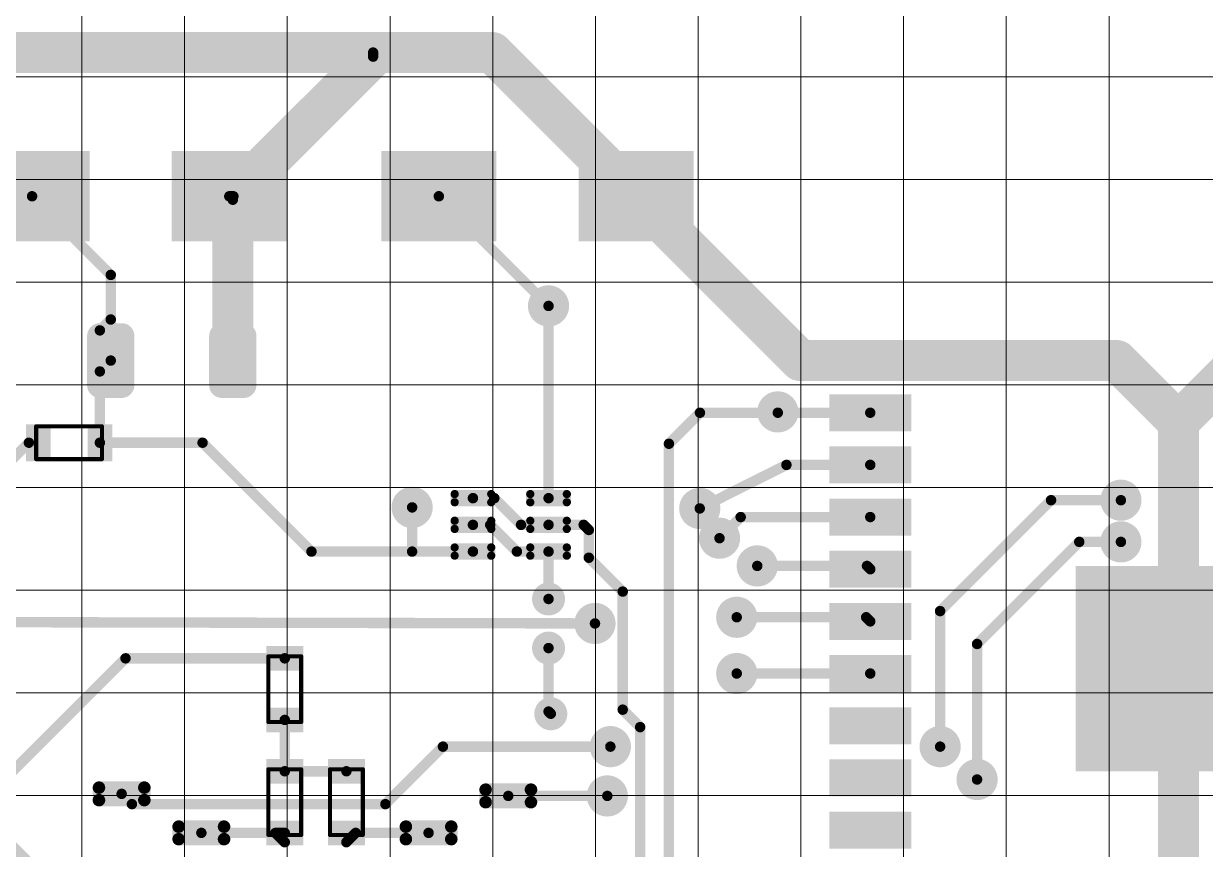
# Model space of a CAD drawing. Extents: x 1996 to 2593, y 74 to 494.
# Drawn here: x 2113.58 to 2142.34, y 361.19 to 381.3 of the extents above; entities that cross this region are included whole.
import ezdxf

# ---------------------------------------------------------------- set-up
doc = ezdxf.new("R2010")
doc.units = 0
doc.header["$MEASUREMENT"] = 0
doc.layers.get('0').update_dxf_attribs({"linetype": 'CONTINUOUS'})
for name, color, linetype in [('BottomSolder', 6, 'CONTINUOUS'), ('KeepOutLayer', 6, 'CONTINUOUS'), ('TopLayer', 1, 'CONTINUOUS')]:
    doc.layers.add(name, color=color, linetype=linetype)

# ---------------------------------------------------------------- blocks, each defined once
blk = doc.blocks.new('CAP3216X125N_32')
at = {"layer": 'TopLayer', "const_width": 0.31049976}
for points in [[(-1.90475362, 0.5995314399999999, 1), (-1.59425386, 0.5995314399999999, 1)], [(-1.3757529, 0.5995314399999999, 1), (-1.06525314, 0.5995314399999999, 1)], [(1.06521758, 0.5995314399999999, 1), (1.37571734, 0.5995314399999999, 1)], [(1.5942183, 0.5995314399999999, 1), (1.90471806, 0.5995314399999999, 1)], [(-1.90475362, -0.5994653999999999, 1), (-1.59425386, -0.5994653999999999, 1)], [(-1.3757529, -0.5994653999999999, 1), (-1.06525314, -0.5994653999999999, 1)], [(1.06521758, -0.5994653999999999, 1), (1.37571734, -0.5994653999999999, 1)], [(1.5942183, -0.5994653999999999, 1), (1.90471806, -0.5994653999999999, 1)]]:
    blk.add_lwpolyline(points, format="xyb", close=True, dxfattribs=at)
at = {"layer": 'TopLayer'}
for points in [[(-1.22050302, -0.9099651599999999), (-1.22050302, 0.9100311999999999), (-1.74950374, -0.9099651599999999), (-1.74950374, 0.9100311999999999)], [(1.74946818, -0.9099651599999999), (1.74946818, 0.9100311999999999), (1.22046746, -0.9099651599999999), (1.22046746, 0.9100311999999999)], [(-0.91000326, -0.5994653999999999), (-0.91000326, 0.5995314399999999), (-2.0600035, -0.5994653999999999), (-2.0600035, 0.5995314399999999)], [(2.05996794, -0.5994653999999999), (2.05996794, 0.5995314399999999), (0.9099676999999999, -0.5994653999999999), (0.9099676999999999, 0.5995314399999999)]]:
    blk.add_solid(points, dxfattribs=at)
blk = doc.blocks.new('XCVR_ESP32_WROVER_53')
at = {"layer": 'TopLayer'}
for points in [[(-9.500008939999999, 7.809999619999999), (-7.500007859999999, 7.809999619999999), (-9.500008939999999, 8.70999782), (-7.500007859999999, 8.70999782)], [(7.500007859999999, 7.809999619999999), (9.500008939999999, 7.809999619999999), (7.500007859999999, 8.70999782), (9.500008939999999, 8.70999782)], [(-9.500008939999999, 6.53999962), (-7.500007859999999, 6.53999962), (-9.500008939999999, 7.439997819999999), (-7.500007859999999, 7.439997819999999)], [(7.500007859999999, 6.53999962), (9.500008939999999, 6.53999962), (7.500007859999999, 7.439997819999999), (9.500008939999999, 7.439997819999999)], [(-9.500008939999999, 5.26999962), (-7.500007859999999, 5.26999962), (-9.500008939999999, 6.16999782), (-7.500007859999999, 6.16999782)], [(7.500007859999999, 5.26999962), (9.500008939999999, 5.26999962), (7.500007859999999, 6.16999782), (9.500008939999999, 6.16999782)], [(-9.500008939999999, 3.99999962), (-7.500007859999999, 3.99999962), (-9.500008939999999, 4.899997819999999), (-7.500007859999999, 4.899997819999999)], [(7.500007859999999, 3.99999962), (9.500008939999999, 3.99999962), (7.500007859999999, 4.899997819999999), (9.500008939999999, 4.899997819999999)], [(-9.500008939999999, 2.72999962), (-7.500007859999999, 2.72999962), (-9.500008939999999, 3.62999782), (-7.500007859999999, 3.62999782)], [(7.500007859999999, 2.72999962), (9.500008939999999, 2.72999962), (7.500007859999999, 3.62999782), (9.500008939999999, 3.62999782)], [(-3.49999808, -1.74001176), (1.50000208, -1.74001176), (-3.49999808, 3.2599884), (1.50000208, 3.2599884)], [(-9.500008939999999, 1.45999962), (-7.500007859999999, 1.45999962), (-9.500008939999999, 2.35999782), (-7.500007859999999, 2.35999782)], [(7.500007859999999, 1.45999962), (9.500008939999999, 1.45999962), (7.500007859999999, 2.35999782), (9.500008939999999, 2.35999782)], [(-9.500008939999999, 0.18999962), (-7.500007859999999, 0.18999962), (-9.500008939999999, 1.08999782), (-7.500007859999999, 1.08999782)], [(7.500007859999999, 0.18999962), (9.500008939999999, 0.18999962), (7.500007859999999, 1.08999782), (9.500008939999999, 1.08999782)], [(-9.500008939999999, -1.08000038), (-7.500007859999999, -1.08000038), (-9.500008939999999, -0.18000218), (-7.500007859999999, -0.18000218)], [(7.500007859999999, -1.08000038), (9.500008939999999, -1.08000038), (7.500007859999999, -0.18000218), (9.500008939999999, -0.18000218)], [(-9.500008939999999, -2.35000038), (-7.500007859999999, -2.35000038), (-9.500008939999999, -1.45000218), (-7.500007859999999, -1.45000218)], [(7.500007859999999, -2.35000038), (9.500008939999999, -2.35000038), (7.500007859999999, -1.45000218), (9.500008939999999, -1.45000218)], [(-9.500008939999999, -3.62000038), (-7.500007859999999, -3.62000038), (-9.500008939999999, -2.72000218), (-7.500007859999999, -2.72000218)], [(7.500007859999999, -3.62000038), (9.500008939999999, -3.62000038), (7.500007859999999, -2.72000218), (9.500008939999999, -2.72000218)], [(-9.500008939999999, -4.89000038), (-7.500007859999999, -4.89000038), (-9.500008939999999, -3.99000218), (-7.500007859999999, -3.99000218)], [(7.500007859999999, -4.89000038), (9.500008939999999, -4.89000038), (7.500007859999999, -3.99000218), (9.500008939999999, -3.99000218)], [(-9.500008939999999, -6.16000038), (-7.500007859999999, -6.16000038), (-9.500008939999999, -5.26000218), (-7.500007859999999, -5.26000218)], [(7.500007859999999, -6.16000038), (9.500008939999999, -6.16000038), (7.500007859999999, -5.26000218), (9.500008939999999, -5.26000218)], [(-9.500008939999999, -7.430000379999999), (-7.500007859999999, -7.430000379999999), (-9.500008939999999, -6.530002179999999), (-7.500007859999999, -6.530002179999999)], [(7.500007859999999, -7.430000379999999), (9.500008939999999, -7.430000379999999), (7.500007859999999, -6.530002179999999), (9.500008939999999, -6.530002179999999)], [(-9.500008939999999, -8.700000379999999), (-7.500007859999999, -8.700000379999999), (-9.500008939999999, -7.80000218), (-7.500007859999999, -7.80000218)], [(7.500007859999999, -8.700000379999999), (9.500008939999999, -8.700000379999999), (7.500007859999999, -7.80000218), (9.500008939999999, -7.80000218)], [(-9.500008939999999, -9.97000038), (-7.500007859999999, -9.97000038), (-9.500008939999999, -9.07000218), (-7.500007859999999, -9.07000218)], [(7.500007859999999, -9.97000038), (9.500008939999999, -9.97000038), (7.500007859999999, -9.07000218), (9.500008939999999, -9.07000218)], [(-9.500008939999999, -11.24000038), (-7.500007859999999, -11.24000038), (-9.500008939999999, -10.34000218), (-7.500007859999999, -10.34000218)], [(7.500007859999999, -11.24000038), (9.500008939999999, -11.24000038), (7.500007859999999, -10.34000218), (9.500008939999999, -10.34000218)], [(-9.500008939999999, -12.51000038), (-7.500007859999999, -12.51000038), (-9.500008939999999, -11.61000218), (-7.500007859999999, -11.61000218)], [(7.500007859999999, -12.51000038), (9.500008939999999, -12.51000038), (7.500007859999999, -11.61000218), (9.500008939999999, -11.61000218)], [(-9.500008939999999, -13.78000038), (-7.500007859999999, -13.78000038), (-9.500008939999999, -12.88000218), (-7.500007859999999, -12.88000218)], [(7.500007859999999, -13.78000038), (9.500008939999999, -13.78000038), (7.500007859999999, -12.88000218), (9.500008939999999, -12.88000218)], [(-9.500008939999999, -15.05000038), (-7.500007859999999, -15.05000038), (-9.500008939999999, -14.15000218), (-7.500007859999999, -14.15000218)], [(7.500007859999999, -15.05000038), (9.500008939999999, -15.05000038), (7.500007859999999, -14.15000218), (9.500008939999999, -14.15000218)]]:
    blk.add_solid(points, dxfattribs=at)
blk = doc.blocks.new('SOP65P210X100_6N_60')
at = {"layer": 'TopLayer', "const_width": 0.0999998}
for points in [[(-1.41497812, 0.74996294, 1), (-1.31497832, 0.74996294, 1)], [(-1.41497812, 0.54996334, 1), (-1.31497832, 0.54996334, 1)], [(-0.52497736, 0.74996294, 1), (-0.42497756, 0.74996294, 1)], [(-0.52497736, 0.54996334, 1), (-0.42497756, 0.54996334, 1)], [(0.42499788, 0.74996294, 1), (0.52499768, 0.74996294, 1)], [(0.42499788, 0.54996334, 1), (0.52499768, 0.54996334, 1)], [(1.31499864, 0.74996294, 1), (1.41499844, 0.74996294, 1)], [(1.31499864, 0.54996334, 1), (1.41499844, 0.54996334, 1)], [(-1.41497812, 0.09997694, 1), (-1.31497832, 0.09997694, 1)], [(-0.52497736, 0.09997694, 1), (-0.42497756, 0.09997694, 1)], [(0.42499788, 0.09997694, 1), (0.52499768, 0.09997694, 1)], [(1.31499864, 0.09997694, 1), (1.41499844, 0.09997694, 1)], [(-1.41497812, -0.10002266, 1), (-1.31497832, -0.10002266, 1)], [(-0.52497736, -0.10002266, 1), (-0.42497756, -0.10002266, 1)], [(0.42499788, -0.10002266, 1), (0.52499768, -0.10002266, 1)], [(1.31499864, -0.10002266, 1), (1.41499844, -0.10002266, 1)], [(-1.41497812, -0.5500090599999999, 1), (-1.31497832, -0.5500090599999999, 1)], [(-0.52497736, -0.5500090599999999, 1), (-0.42497756, -0.5500090599999999, 1)], [(0.42499788, -0.5500090599999999, 1), (0.52499768, -0.5500090599999999, 1)], [(1.31499864, -0.5500090599999999, 1), (1.41499844, -0.5500090599999999, 1)], [(-1.41497812, -0.75000866, 1), (-1.31497832, -0.75000866, 1)], [(-0.52497736, -0.75000866, 1), (-0.42497756, -0.75000866, 1)], [(0.42499788, -0.75000866, 1), (0.52499768, -0.75000866, 1)], [(1.31499864, -0.75000866, 1), (1.41499844, -0.75000866, 1)]]:
    blk.add_lwpolyline(points, format="xyb", close=True, dxfattribs=at)
at = {"layer": 'TopLayer'}
for points in [[(-1.46497802, 0.54996334), (-0.37497766, 0.54996334), (-1.46497802, 0.74996294), (-0.37497766, 0.74996294)], [(-1.36497822, 0.44996354), (-0.47497746, 0.44996354), (-1.36497822, 0.8499627399999999), (-0.47497746, 0.8499627399999999)], [(1.46499834, 0.74996294), (0.37499798, 0.74996294), (1.46499834, 0.54996334), (0.37499798, 0.54996334)], [(1.36499854, 0.8499627399999999), (0.47499778, 0.8499627399999999), (1.36499854, 0.44996354), (0.47499778, 0.44996354)], [(-1.46497802, -0.10002266), (-0.37497766, -0.10002266), (-1.46497802, 0.09997694), (-0.37497766, 0.09997694)], [(-1.36497822, -0.20002246), (-0.47497746, -0.20002246), (-1.36497822, 0.19997674), (-0.47497746, 0.19997674)], [(1.46499834, 0.09997694), (0.37499798, 0.09997694), (1.46499834, -0.10002266), (0.37499798, -0.10002266)], [(1.36499854, 0.19997674), (0.47499778, 0.19997674), (1.36499854, -0.20002246), (0.47499778, -0.20002246)], [(-1.46497802, -0.75000866), (-0.37497766, -0.75000866), (-1.46497802, -0.5500090599999999), (-0.37497766, -0.5500090599999999)], [(-1.36497822, -0.85000846), (-0.47497746, -0.85000846), (-1.36497822, -0.45000926), (-0.47497746, -0.45000926)], [(1.46499834, -0.5500090599999999), (0.37499798, -0.5500090599999999), (1.46499834, -0.75000866), (0.37499798, -0.75000866)], [(1.36499854, -0.45000926), (0.47499778, -0.45000926), (1.36499854, -0.85000846), (0.47499778, -0.85000846)]]:
    blk.add_solid(points, dxfattribs=at)
blk = doc.blocks.new('___0603_85')
at = {"layer": 'KeepOutLayer', "const_width": 0.0999998}
for points in [[(-0.79999586, 0.40002968), (-0.79999586, -0.39996872)], [(0.80000094, 0.40002968), (-0.79999586, 0.40002968)], [(0.80000094, 0.40002968), (0.80000094, -0.39996872)], [(0.80000094, -0.39996872), (-0.79999586, -0.39996872)]]:
    blk.add_lwpolyline(points, dxfattribs=at)
at = {"layer": 'KeepOutLayer', "const_width": 0.0499999}
for points in [[(-0.8249945399999999, 0.40002968, 1), (-0.77499718, 0.40002968, 1)], [(-0.8249945399999999, 0.40002968, 1), (-0.77499718, 0.40002968, 1)], [(0.7750022599999999, 0.40002968, 1), (0.8249996199999999, 0.40002968, 1)], [(0.7750022599999999, 0.40002968, 1), (0.8249996199999999, 0.40002968, 1)], [(-0.8249945399999999, -0.39996872, 1), (-0.77499718, -0.39996872, 1)], [(-0.8249945399999999, -0.39996872, 1), (-0.77499718, -0.39996872, 1)], [(0.7750022599999999, -0.39996872, 1), (0.8249996199999999, -0.39996872, 1)], [(0.7750022599999999, -0.39996872, 1), (0.8249996199999999, -0.39996872, 1)]]:
    blk.add_lwpolyline(points, format="xyb", close=True, dxfattribs=at)
at = {"layer": 'TopLayer'}
for points in [[(-1.05000806, -0.44996862), (-0.45000926, -0.44996862), (-1.05000806, 0.45002958), (-0.45000926, 0.45002958)], [(0.45001434, -0.44996862), (1.05001314, -0.44996862), (0.45001434, 0.45002958), (1.05001314, 0.45002958)]]:
    blk.add_solid(points, dxfattribs=at)
blk = doc.blocks.new('___0603_92')
at = {"layer": 'KeepOutLayer', "const_width": 0.0999998}
for points in [[(-0.79996284, 0.39999412), (-0.79996284, -0.40000428)], [(-0.79996284, 0.39999412), (0.8000339599999999, 0.39999412)], [(0.8000339599999999, 0.39999412), (0.8000339599999999, -0.40000428)], [(-0.79996284, -0.40000428), (0.8000339599999999, -0.40000428)]]:
    blk.add_lwpolyline(points, dxfattribs=at)
at = {"layer": 'KeepOutLayer', "const_width": 0.0499999}
for points in [[(-0.82496152, 0.39999412, 1), (-0.7749641599999999, 0.39999412, 1)], [(-0.82496152, 0.39999412, 1), (-0.7749641599999999, 0.39999412, 1)], [(0.77503528, 0.39999412, 1), (0.82503264, 0.39999412, 1)], [(0.77503528, 0.39999412, 1), (0.82503264, 0.39999412, 1)], [(-0.82496152, -0.40000428, 1), (-0.7749641599999999, -0.40000428, 1)], [(-0.82496152, -0.40000428, 1), (-0.7749641599999999, -0.40000428, 1)], [(0.77503528, -0.40000428, 1), (0.82503264, -0.40000428, 1)], [(0.77503528, -0.40000428, 1), (0.82503264, -0.40000428, 1)]]:
    blk.add_lwpolyline(points, format="xyb", close=True, dxfattribs=at)
at = {"layer": 'TopLayer'}
for points in [[(-1.04997504, -0.45000418), (-0.44997624, -0.45000418), (-1.04997504, 0.44999402), (-0.44997624, 0.44999402)], [(0.45004736, -0.45000418), (1.05004616, -0.45000418), (0.45004736, 0.44999402), (1.05004616, 0.44999402)]]:
    blk.add_solid(points, dxfattribs=at)
blk = doc.blocks.new('___0603_93')
at = {"layer": 'KeepOutLayer', "const_width": 0.0999998}
for points in [[(-0.7999704599999999, 0.3999738), (-0.7999704599999999, -0.4000246)], [(-0.7999704599999999, 0.3999738), (0.80002634, 0.3999738)], [(0.80002634, 0.3999738), (0.80002634, -0.4000246)], [(-0.7999704599999999, -0.4000246), (0.80002634, -0.4000246)]]:
    blk.add_lwpolyline(points, dxfattribs=at)
at = {"layer": 'KeepOutLayer', "const_width": 0.0499999}
for points in [[(-0.82496914, 0.3999738, 1), (-0.77497178, 0.3999738, 1)], [(-0.82496914, 0.3999738, 1), (-0.77497178, 0.3999738, 1)], [(0.77502766, 0.3999738, 1), (0.82502502, 0.3999738, 1)], [(0.77502766, 0.3999738, 1), (0.82502502, 0.3999738, 1)], [(-0.82496914, -0.4000246, 1), (-0.77497178, -0.4000246, 1)], [(-0.82496914, -0.4000246, 1), (-0.77497178, -0.4000246, 1)], [(0.77502766, -0.4000246, 1), (0.82502502, -0.4000246, 1)], [(0.77502766, -0.4000246, 1), (0.82502502, -0.4000246, 1)]]:
    blk.add_lwpolyline(points, format="xyb", close=True, dxfattribs=at)
at = {"layer": 'TopLayer'}
for points in [[(-1.04998266, -0.4500245), (-0.44998386, -0.4500245), (-1.04998266, 0.4499737), (-0.44998386, 0.4499737)], [(0.45003974, -0.4500245), (1.05003854, -0.4500245), (0.45003974, 0.4499737), (1.05003854, 0.4499737)]]:
    blk.add_solid(points, dxfattribs=at)
blk = doc.blocks.new('___0603_97')
at = {"layer": 'KeepOutLayer', "const_width": 0.0999998}
for points in [[(-0.79996538, 0.3999738), (-0.79996538, -0.4000246)], [(-0.79996538, 0.3999738), (0.8000314199999999, 0.3999738)], [(0.8000314199999999, 0.3999738), (0.8000314199999999, -0.4000246)], [(-0.79996538, -0.4000246), (0.8000314199999999, -0.4000246)]]:
    blk.add_lwpolyline(points, dxfattribs=at)
at = {"layer": 'KeepOutLayer', "const_width": 0.0499999}
for points in [[(-0.82496406, 0.3999738, 1), (-0.7749667, 0.3999738, 1)], [(-0.82496406, 0.3999738, 1), (-0.7749667, 0.3999738, 1)], [(0.77503274, 0.3999738, 1), (0.8250301, 0.3999738, 1)], [(0.77503274, 0.3999738, 1), (0.8250301, 0.3999738, 1)], [(-0.82496406, -0.4000246, 1), (-0.7749667, -0.4000246, 1)], [(-0.82496406, -0.4000246, 1), (-0.7749667, -0.4000246, 1)], [(0.77503274, -0.4000246, 1), (0.8250301, -0.4000246, 1)], [(0.77503274, -0.4000246, 1), (0.8250301, -0.4000246, 1)]]:
    blk.add_lwpolyline(points, format="xyb", close=True, dxfattribs=at)
at = {"layer": 'TopLayer'}
for points in [[(-1.04997758, -0.4500245), (-0.44997878, -0.4500245), (-1.04997758, 0.4499737), (-0.44997878, 0.4499737)], [(0.45004482, -0.4500245), (1.05004362, -0.4500245), (0.45004482, 0.4499737), (1.05004362, 0.4499737)]]:
    blk.add_solid(points, dxfattribs=at)
blk = doc.blocks.new('SW_147873_1_106')
at = {"layer": 'TopLayer'}
for points in [[(-3.79997462, -1.09999272), (-0.99997514, -1.09999272), (-3.79997462, 1.10000796), (-0.99997514, 1.10000796)], [(1.00001578, -1.09999272), (3.80001526, -1.09999272), (1.00001578, 1.10000796), (3.80001526, 1.10000796)]]:
    blk.add_solid(points, dxfattribs=at)
blk = doc.blocks.new('SW_147873_1_107')
at = {"layer": 'TopLayer'}
for points in [[(-3.80001526, -1.09999272), (-1.00001578, -1.09999272), (-3.80001526, 1.10000796), (-1.00001578, 1.10000796)], [(0.99997514, -1.09999272), (3.79997462, -1.09999272), (0.99997514, 1.10000796), (3.79997462, 1.10000796)]]:
    blk.add_solid(points, dxfattribs=at)
blk = doc.blocks.new('SOT23_3P96_237X112L42X44_125')
at = {"layer": 'TopLayer', "const_width": 0.15249906}
for points in [[(-1.59869124, 1.10247684, 1), (-1.44619472, 1.10247684, 1)], [(-0.49368964, 1.10247684, 1), (-0.34119312, 1.10247684, 1)], [(-1.59869124, 0.79747872, 1), (-1.44619472, 0.79747872, 1)], [(-0.49368964, 0.79747872, 1), (-0.34119312, 0.79747872, 1)], [(0.34130996, 0.15246604, 1), (0.49380648, 0.15246604, 1)], [(1.44631156, 0.15246604, 1), (1.59880808, 0.15246604, 1)], [(0.34130996, -0.15253208, 1), (0.49380648, -0.15253208, 1)], [(1.44631156, -0.15253208, 1), (1.59880808, -0.15253208, 1)], [(-1.59869124, -0.74755756, 1), (-1.44619472, -0.74755756, 1)], [(-0.49368964, -0.74755756, 1), (-0.34119312, -0.74755756, 1)], [(-1.59869124, -1.05255568, 1), (-1.44619472, -1.05255568, 1)], [(-0.49368964, -1.05255568, 1), (-0.34119312, -1.05255568, 1)]]:
    blk.add_lwpolyline(points, format="xyb", close=True, dxfattribs=at)
at = {"layer": 'TopLayer'}
for points in [[(-1.52244298, 1.2549759), (-1.52244298, 0.64497966), (-0.41744138, 1.2549759), (-0.41744138, 0.64497966)], [(-1.67494204, 1.10247684), (-1.67494204, 0.79747872), (-0.26494232, 1.10247684), (-0.26494232, 0.79747872)], [(0.41755822, 0.3049651), (0.41755822, -0.30503114), (1.52255982, 0.3049651), (1.52255982, -0.30503114)], [(0.26505916, 0.15246604), (0.26505916, -0.15253208), (1.67505888, 0.15246604), (1.67505888, -0.15253208)], [(-1.67494204, -0.74755756), (-1.67494204, -1.05255568), (-0.26494232, -0.74755756), (-0.26494232, -1.05255568)], [(-1.52244298, -0.5950584999999999), (-1.52244298, -1.20505474), (-0.41744138, -0.5950584999999999), (-0.41744138, -1.20505474)]]:
    blk.add_solid(points, dxfattribs=at)
blk = doc.blocks.new('SOT23_3P96_237X112L42X44_126')
at = {"layer": 'TopLayer', "const_width": 0.15249906}
for points in [[(-1.59874458, 1.1025251, 1), (-1.44624806, 1.1025251, 1)], [(-0.49374298, 1.1025251, 1), (-0.34124646, 1.1025251, 1)], [(-1.59874458, 0.79752698, 1), (-1.44624806, 0.79752698, 1)], [(-0.49374298, 0.79752698, 1), (-0.34124646, 0.79752698, 1)], [(0.34125662, 0.1525143, 1), (0.49375314, 0.1525143, 1)], [(1.44625822, 0.1525143, 1), (1.59875474, 0.1525143, 1)], [(0.34125662, -0.15248382, 1), (0.49375314, -0.15248382, 1)], [(1.44625822, -0.15248382, 1), (1.59875474, -0.15248382, 1)], [(-1.59874458, -0.7475092999999999, 1), (-1.44624806, -0.7475092999999999, 1)], [(-0.49374298, -0.7475092999999999, 1), (-0.34124646, -0.7475092999999999, 1)], [(-1.59874458, -1.05250742, 1), (-1.44624806, -1.05250742, 1)], [(-0.49374298, -1.05250742, 1), (-0.34124646, -1.05250742, 1)]]:
    blk.add_lwpolyline(points, format="xyb", close=True, dxfattribs=at)
at = {"layer": 'TopLayer'}
for points in [[(-1.52249632, 1.25502416), (-1.52249632, 0.64502792), (-0.41749472, 1.25502416), (-0.41749472, 0.64502792)], [(-1.67499538, 1.1025251), (-1.67499538, 0.79752698), (-0.26499566, 1.1025251), (-0.26499566, 0.79752698)], [(0.41750488, 0.30501336), (0.41750488, -0.30498288), (1.52250648, 0.30501336), (1.52250648, -0.30498288)], [(0.26500582, 0.1525143), (0.26500582, -0.15248382), (1.67500554, 0.1525143), (1.67500554, -0.15248382)], [(-1.67499538, -0.7475092999999999), (-1.67499538, -1.05250742), (-0.26499566, -0.7475092999999999), (-0.26499566, -1.05250742)], [(-1.52249632, -0.5950102399999999), (-1.52249632, -1.20500648), (-0.41749472, -0.5950102399999999), (-0.41749472, -1.20500648)]]:
    blk.add_solid(points, dxfattribs=at)

msp = doc.modelspace()

# ---------------------------------------------------------------- linework, layer by layer
at = {"lineweight": 9}
for p, q in [((2115, 397.5), (2115, 317.50000696)), ((2117.5, 397.5), (2117.5, 315.00001016)), ((2120, 397.5), (2120, 317.50000696)), ((2122.5, 397.5), (2122.5, 317.50000696)), ((2125, 397.5), (2125, 317.50000696)), ((2127.5, 397.5), (2127.5, 315.00001016)), ((2130, 397.5), (2130, 317.50000696)), ((2132.4999878, 397.5), (2132.4999878, 317.50001966)), ((2135, 397.5), (2135, 317.50000696)), ((2137.499990233733, 397.4999953315619), (2137.499990233733, 317.5000022915618)), ((2139.999990233733, 397.4999953315619), (2139.999990233733, 317.5000022915618)), ((2137.50001336, 380.00001016), (2037.5000127, 380.00001016)), ((2157.500016565001, 379.9999993438706), (2057.500015905001, 379.9999993438706)), ((2137.50001336, 377.50001016), (2035, 377.50001016)), ((2157.500016565001, 377.4999993438706), (2055.000003205001, 377.4999993438706)), ((2137.50001336, 375.00001016), (2037.5000127, 375.00001016)), ((2157.500016565001, 374.9999993438706), (2057.500015905001, 374.9999993438706)), ((2137.50001336, 372.50001016), (2037.5000127, 372.50001016)), ((2157.500016565001, 372.4999993438706), (2057.500015905001, 372.4999993438706)), ((2137.50001336, 370.00001016), (2037.5000127, 370.00001016)), ((2157.500016565001, 369.9999993438706), (2057.500015905001, 369.9999993438706)), ((2137.50001336, 367.50001016), (2035, 367.50001016)), ((2157.500016565001, 367.4999993438706), (2055.000003205001, 367.4999993438706)), ((2137.50001336, 365.00001016), (2037.5000127, 365.00001016)), ((2157.500016565001, 364.9999993438706), (2057.500015905001, 364.9999993438706)), ((2137.50000033, 362.50001016), (2037.49999967, 362.50001016)), ((2157.500003535001, 362.4999993438706), (2057.500002875001, 362.4999993438706))]:
    msp.add_line(p, q, dxfattribs=at)
at = {"layer": 'BottomSolder'}
for points, const_width in [([(2126.107772014487, 374.4226337530476, 1), (2126.609371214487, 374.4226337530476, 1)], 0.5015992), ([(2131.687796414487, 371.8426033530475, 1), (2132.189395614487, 371.8426033530475, 1)], 0.5015992), ([(2140.037792414487, 369.6926457530475, 1), (2140.539391614487, 369.6926457530475, 1)], 0.5015992), ([(2122.787788814487, 369.5176397530475, 1), (2123.289388014487, 369.5176397530475, 1)], 0.5015992), ([(2129.787774814487, 369.4926461530476, 1), (2130.289374014487, 369.4926461530476, 1)], 0.5015992), ([(2130.268952414487, 368.7676285530476, 1), (2130.770551614487, 368.7676285530476, 1)], 0.5015992), ([(2140.037792414487, 368.6783221530475, 1), (2140.539391614487, 368.6783221530475, 1)], 0.5015992), ([(2131.187772014487, 368.0926489530476, 1), (2131.689371214487, 368.0926489530476, 1)], 0.5015992), ([(2126.157771914487, 367.2876010330476, 1), (2126.559371314487, 367.2876010330476, 1)], 0.4015994), ([(2130.687798414487, 366.8426133530475, 1), (2131.189397614487, 366.8426133530475, 1)], 0.5015992), ([(2127.237795154487, 366.6926238130475, 1), (2127.739394354487, 366.6926238130475, 1)], 0.5015992), ([(2126.157771914487, 366.0926224730476, 1), (2126.559371314487, 366.0926224730476, 1)], 0.4015994), ([(2130.687798414487, 365.4726389530476, 1), (2131.189397614487, 365.4726389530476, 1)], 0.5015992), ([(2126.212793394487, 364.4926231330475, 1), (2126.614392794487, 364.4926231330475, 1)], 0.4015994), ([(2127.612795674487, 363.6926221930475, 1), (2128.114394874487, 363.6926221930475, 1)], 0.5015992), ([(2135.637801214487, 363.6926069530476, 1), (2136.139400414487, 363.6926069530476, 1)], 0.5015992), ([(2136.537774014487, 362.8926085530475, 1), (2137.039373214487, 362.8926085530475, 1)], 0.5015992), ([(2127.537792014487, 362.4926093530475, 1), (2128.039391214487, 362.4926093530475, 1)], 0.5015992)]:
    msp.add_lwpolyline(points, format="xyb", close=True, dxfattribs=dict(at, const_width=const_width))
at = {"layer": 'TopLayer'}
for points, const_width in [([(2112.188572014487, 380.5926493530475), (2122.088628414487, 380.5926493530475)], 1.00000054), ([(2122.088628414487, 380.4926749530475), (2122.188602814487, 380.5926493530475)], 1.00000054), ([(2122.188602814487, 380.5926493530475), (2124.988546414487, 380.5926493530475)], 1.00000054), ([(2124.988546414487, 380.5926493530475), (2128.488564814487, 377.0926309530475)], 1.00000054), ([(2118.688584414487, 377.0926309530475), (2122.088628414487, 380.4926749530475)], 1.00000054), ([(2122.088628414487, 380.4926749530475), (2122.088628414487, 380.5926493530475)], 0.254), ([(2118.673598414487, 377.0776449530476), (2118.688584414487, 377.0926309530475)], 1.00000054), ([(2118.673598414487, 373.0925881530475), (2118.673598414487, 377.0076425530476)], 1.00000054), ([(2128.488564814487, 377.0926309530475), (2132.488556814487, 373.0926389530475)], 1.00000054), ([(2113.788619614487, 377.0926309530475), (2115.703627214487, 375.1776233530475)], 0.254), ([(2118.588610014487, 377.0926309530475), (2118.688584414487, 377.0926309530475)], 0.254), ([(2118.673598414487, 377.0076425530476), (2118.673598414487, 377.0776449530476)], 0.254), ([(2123.688574414487, 377.0926309530475), (2126.358571614487, 374.4226337530476)], 0.254), ([(2115.703627214487, 374.0925861530475), (2115.703627214487, 375.1776233530475)], 0.254), ([(2126.358571614487, 369.7426329530476), (2126.358571614487, 374.4226337530476)], 0.254), ([(2115.438603614487, 373.8276133530475), (2115.703627214487, 374.0925861530475)], 0.254), ([(2115.703627214487, 373.0925881530475), (2115.703627214487, 374.0925861530475)], 0.254), ([(2132.488556814487, 373.0926389530475), (2134.188578814487, 373.0926389530475)], 1.00000054), ([(2134.188578814487, 373.0926389530475), (2140.188617614487, 373.0926389530475)], 1.00000054), ([(2140.188617614487, 373.0926389530475), (2141.688589214487, 371.5926165530475)], 1.00000054), ([(2141.688589214487, 371.5926165530475), (2143.188611614487, 373.0925881530475)], 1.00000054), ([(2115.438603614487, 372.8276153530475), (2115.703627214487, 373.0925881530475)], 0.254), ([(2115.438603614487, 371.0925921530475), (2115.438603614487, 372.8276153530475)], 0.254), ([(2129.288614014487, 371.0675985530475), (2130.043603614487, 371.8226389530475)], 0.254), ([(2130.043603614487, 371.8226389530475), (2131.938596014487, 371.8226389530475)], 0.254), ([(2131.938596014487, 371.8226389530475), (2134.188578814487, 371.8226389530475)], 0.254), ([(2141.688589214487, 365.5926285530475), (2141.688589214487, 371.5926165530475)], 1.00000054), ([(2112.211635214487, 369.5926205530475), (2113.711606814487, 371.0925921530475)], 0.254), ([(2115.438603614487, 371.0925921530475), (2117.938624014487, 371.0925921530475)], 0.254), ([(2117.938624014487, 371.0925921530475), (2120.588555214487, 368.4426609530476)], 0.254), ([(2129.288614014487, 354.3676446530475), (2129.288614014487, 371.0675985530475)], 0.254), ([(2130.038574414487, 369.4926461530476), (2132.148603214487, 370.5526389530475)], 0.254), ([(2132.148603214487, 370.5526389530475), (2134.188578814487, 370.5526389530475)], 0.254), ([(2124.518595614487, 369.7426329530476), (2125.038584414487, 369.7426329530476)], 0.254), ([(2125.038584414487, 369.7426329530476), (2125.688570414487, 369.0926469530476)], 0.254), ([(2123.038588414487, 368.4426609530476), (2123.038588414487, 369.5176397530475)], 0.254), ([(2135.888600814487, 366.9926257530475), (2138.588570014487, 369.6926457530475)], 0.254), ([(2138.588570014487, 369.6926457530475), (2140.288592014487, 369.6926457530475)], 0.254), ([(2130.519752014487, 368.7676285530476), (2131.034762414487, 369.2826389530475)], 0.254), ([(2131.034762414487, 369.2826389530475), (2134.188578814487, 369.2826389530475)], 0.254), ([(2124.518595614487, 369.0926469530476), (2124.938559214487, 369.0926469530476)], 0.254), ([(2124.938559214487, 369.0926469530476), (2125.588545214487, 368.4426609530476)], 0.254), ([(2125.688570414487, 369.0926469530476), (2126.358571614487, 369.0926469530476)], 0.254), ([(2126.358571614487, 369.0926469530476), (2127.213568634487, 369.0926469530476)], 0.254), ([(2127.213568634487, 369.0926469530476), (2127.338595054487, 368.9676205330475)], 0.254), ([(2127.338595054487, 368.2926231530475), (2127.338595054487, 368.9676205330475)], 0.254), ([(2136.788573614487, 366.1926273530475), (2139.274319214487, 368.6783221530475)], 0.254), ([(2139.274319214487, 368.6783221530475), (2140.288592014487, 368.6783221530475)], 0.254), ([(2120.588555214487, 368.4426609530476), (2123.038588414487, 368.4426609530476)], 0.254), ([(2123.038588414487, 368.4426609530476), (2124.518595614487, 368.4426609530476)], 0.254), ([(2125.588545214487, 368.4426609530476), (2126.358571614487, 368.4426609530476)], 0.254), ([(2126.358571614487, 367.2876010330476), (2126.358571614487, 368.4426609530476)], 0.254), ([(2127.338595054487, 368.2926231530475), (2128.163594674487, 367.4676235330475)], 0.254), ([(2131.438571614487, 368.0926489530476), (2134.108619614487, 368.0926489530476)], 0.254), ([(2134.108619614487, 368.0926489530476), (2134.188578814487, 368.0126389530475)], 0.254), ([(2128.163594674487, 364.5926229330475), (2128.163594674487, 367.4676235330475)], 0.254), ([(2135.888600814487, 363.6926069530476), (2135.888600814487, 366.9926257530475)], 0.254), ([(2103.788588814487, 366.7426389530476), (2127.488594754487, 366.6926238130475)], 0.254), ([(2130.938598014487, 366.8426133530475), (2134.088604414487, 366.8426133530475)], 0.254), ([(2134.088604414487, 366.8426133530475), (2134.188578814487, 366.7426389530476)], 0.254), ([(2126.358571614487, 364.5476446130476), (2126.358571614487, 366.0926224730476)], 0.254), ([(2136.788573614487, 362.8926085530475), (2136.788573614487, 366.1926273530475)], 0.254), ([(2112.401119214487, 362.1801385530475), (2116.063646814487, 365.8426661530476)], 0.254), ([(2116.063646814487, 365.8426661530476), (2119.938620014487, 365.8426661530476)], 0.254), ([(2141.688589214487, 357.0926201530476), (2141.688589214487, 365.5926285530475)], 1.00000054), ([(2130.938598014487, 365.4726389530476), (2134.188578814487, 365.4726389530476)], 0.254), ([(2128.163594674487, 364.5926229330475), (2128.588595094487, 364.1676225130475)], 0.254), ([(2119.938620014487, 363.0926589530475), (2119.938620014487, 364.3426437530475)], 0.254), ([(2126.358571614487, 364.5476446130476), (2126.413593094487, 364.4926231330475)], 0.254), ([(2128.588595094487, 354.6426225130476), (2128.588595094487, 364.1676225130475)], 0.254), ([(2122.388602414487, 362.2926097530475), (2123.788599614487, 363.6926069530476)], 0.254), ([(2123.788599614487, 363.6926069530476), (2127.863595274487, 363.6926221930475)], 0.254), ([(2119.938620014487, 363.0926589530475), (2121.438591614487, 363.0926589530475)], 0.254), ([(2115.968600014487, 362.5426473530476), (2116.218637614487, 362.2926097530475)], 0.254), ([(2116.218637614487, 362.2926097530475), (2122.388602414487, 362.2926097530475)], 0.254), ([(2125.378588814487, 362.4926601530476), (2125.378639614487, 362.4926093530475)], 0.254), ([(2125.378639614487, 362.4926093530475), (2127.788591614487, 362.4926093530475)], 0.254), ([(2112.401119214487, 362.1801385530475), (2115.188616814487, 359.3926409530475)], 0.254), ([(2117.908601214487, 361.5926365530475), (2119.711594814487, 361.5926365530475)], 0.254), ([(2119.711594814487, 361.5926365530475), (2119.825132814487, 361.4791493530475)], 0.254), ([(2119.711594814487, 361.5926365530475), (2119.825132814487, 361.4791493530475)], 0.254), ([(2119.711594814487, 361.5926365530475), (2119.938620014487, 361.5926365530475)], 0.254), ([(2119.711594814487, 361.5926365530475), (2119.825132814487, 361.4791493530475)], 0.254), ([(2119.825132814487, 361.4791493530475), (2119.938620014487, 361.3656621530475)], 0.254), ([(2119.825132814487, 361.4791493530475), (2119.938620014487, 361.3656621530475)], 0.254), ([(2119.825132814487, 361.4791493530475), (2119.938620014487, 361.3656621530475)], 0.254), ([(2119.825132814487, 361.4791493530475), (2119.938620014487, 361.3656621530475)], 0.254), ([(2119.825132814487, 361.4791493530475), (2119.938620014487, 361.3656621530475)], 0.254), ([(2121.438591614487, 361.3656621530475), (2121.552078814487, 361.4791493530475)], 0.254), ([(2121.438591614487, 361.3656621530475), (2121.552078814487, 361.4791493530475)], 0.254), ([(2121.438591614487, 361.3656621530475), (2121.552078814487, 361.4791493530475)], 0.254), ([(2121.552078814487, 361.4791493530475), (2121.665566014487, 361.5926365530475)], 0.254), ([(2121.552078814487, 361.4791493530475), (2121.665566014487, 361.5926365530475)], 0.254), ([(2121.552078814487, 361.4791493530475), (2121.665566014487, 361.5926365530475)], 0.254), ([(2121.665566014487, 361.5926365530475), (2123.438587614487, 361.5926365530475)], 0.254)]:
    msp.add_lwpolyline(points, dxfattribs=dict(at, const_width=const_width))
for points, const_width in [([(2121.838628914487, 380.5926493530475, 1), (2122.338627914487, 380.5926493530475, 1)], 0.499999), ([(2121.938603314487, 380.5926493530475, 1), (2122.438602314487, 380.5926493530475, 1)], 0.499999), ([(2121.938603314487, 380.5926493530475, 1), (2122.438602314487, 380.5926493530475, 1)], 0.499999), ([(2124.738546914487, 380.5926493530475, 1), (2125.238545914487, 380.5926493530475, 1)], 0.499999), ([(2124.738546914487, 380.5926493530475, 1), (2125.238545914487, 380.5926493530475, 1)], 0.499999), ([(2121.838628914487, 380.4926749530475, 1), (2122.338627914487, 380.4926749530475, 1)], 0.499999), ([(2121.838628914487, 380.4926749530475, 1), (2122.338627914487, 380.4926749530475, 1)], 0.499999), ([(2122.025128414487, 380.5926493530475, 1), (2122.152128414487, 380.5926493530475, 1)], 0.127), ([(2122.025128414487, 380.4926749530475, 1), (2122.152128414487, 380.4926749530475, 1)], 0.127), ([(2118.423598914487, 377.0776449530476, 1), (2118.923597914487, 377.0776449530476, 1)], 0.499999), ([(2118.423598914487, 377.0076425530476, 1), (2118.923597914487, 377.0076425530476, 1)], 0.499999), ([(2118.438584914487, 377.0926309530475, 1), (2118.938583914487, 377.0926309530475, 1)], 0.499999), ([(2118.438584914487, 377.0926309530475, 1), (2118.938583914487, 377.0926309530475, 1)], 0.499999), ([(2128.238565314487, 377.0926309530475, 1), (2128.738564314487, 377.0926309530475, 1)], 0.499999), ([(2128.238565314487, 377.0926309530475, 1), (2128.738564314487, 377.0926309530475, 1)], 0.499999), ([(2113.725119614487, 377.0926309530475, 1), (2113.852119614487, 377.0926309530475, 1)], 0.127), ([(2118.525110014487, 377.0926309530475, 1), (2118.652110014487, 377.0926309530475, 1)], 0.127), ([(2118.610098414487, 377.0776449530476, 1), (2118.737098414487, 377.0776449530476, 1)], 0.127), ([(2118.610098414487, 377.0076425530476, 1), (2118.737098414487, 377.0076425530476, 1)], 0.127), ([(2118.625084414487, 377.0926309530475, 1), (2118.752084414487, 377.0926309530475, 1)], 0.127), ([(2123.625074414487, 377.0926309530475, 1), (2123.752074414487, 377.0926309530475, 1)], 0.127), ([(2115.640127214487, 375.1776233530475, 1), (2115.767127214487, 375.1776233530475, 1)], 0.127), ([(2115.640127214487, 375.1776233530475, 1), (2115.767127214487, 375.1776233530475, 1)], 0.127), ([(2126.158572014487, 374.4226337530476, 1), (2126.558571214487, 374.4226337530476, 1)], 0.3999992), ([(2126.295071614487, 374.4226337530476, 1), (2126.422071614487, 374.4226337530476, 1)], 0.127), ([(2126.295071614487, 374.4226337530476, 1), (2126.422071614487, 374.4226337530476, 1)], 0.127), ([(2115.640127214487, 374.0925861530475, 1), (2115.767127214487, 374.0925861530475, 1)], 0.127), ([(2115.640127214487, 374.0925861530475, 1), (2115.767127214487, 374.0925861530475, 1)], 0.127), ([(2115.640127214487, 374.0925861530475, 1), (2115.767127214487, 374.0925861530475, 1)], 0.127), ([(2115.375103614487, 373.8276133530475, 1), (2115.502103614487, 373.8276133530475, 1)], 0.127), ([(2118.423598914487, 373.0925881530475, 1), (2118.923597914487, 373.0925881530475, 1)], 0.499999), ([(2132.238557314487, 373.0926389530475, 1), (2132.738556314487, 373.0926389530475, 1)], 0.499999), ([(2132.238557314487, 373.0926389530475, 1), (2132.738556314487, 373.0926389530475, 1)], 0.499999), ([(2133.938579314487, 373.0926389530475, 1), (2134.438578314487, 373.0926389530475, 1)], 0.499999), ([(2133.938579314487, 373.0926389530475, 1), (2134.438578314487, 373.0926389530475, 1)], 0.499999), ([(2139.938618114487, 373.0926389530475, 1), (2140.438617114487, 373.0926389530475, 1)], 0.499999), ([(2139.938618114487, 373.0926389530475, 1), (2140.438617114487, 373.0926389530475, 1)], 0.499999), ([(2115.640127214487, 373.0925881530475, 1), (2115.767127214487, 373.0925881530475, 1)], 0.127), ([(2115.640127214487, 373.0925881530475, 1), (2115.767127214487, 373.0925881530475, 1)], 0.127), ([(2115.375103614487, 372.8276153530475, 1), (2115.502103614487, 372.8276153530475, 1)], 0.127), ([(2115.375103614487, 372.8276153530475, 1), (2115.502103614487, 372.8276153530475, 1)], 0.127), ([(2131.738596414487, 371.8426033530475, 1), (2132.138595614487, 371.8426033530475, 1)], 0.3999992), ([(2129.980103614487, 371.8226389530475, 1), (2130.107103614487, 371.8226389530475, 1)], 0.127), ([(2129.980103614487, 371.8226389530475, 1), (2130.107103614487, 371.8226389530475, 1)], 0.127), ([(2131.875096014487, 371.8226389530475, 1), (2132.002096014487, 371.8226389530475, 1)], 0.127), ([(2131.875096014487, 371.8226389530475, 1), (2132.002096014487, 371.8226389530475, 1)], 0.127), ([(2134.125078814487, 371.8226389530475, 1), (2134.252078814487, 371.8226389530475, 1)], 0.127), ([(2141.438589714487, 371.5926165530475, 1), (2141.938588714487, 371.5926165530475, 1)], 0.499999), ([(2141.438589714487, 371.5926165530475, 1), (2141.938588714487, 371.5926165530475, 1)], 0.499999), ([(2141.438589714487, 371.5926165530475, 1), (2141.938588714487, 371.5926165530475, 1)], 0.499999), ([(2113.648106814487, 371.0925921530475, 1), (2113.775106814487, 371.0925921530475, 1)], 0.127), ([(2115.375103614487, 371.0925921530475, 1), (2115.502103614487, 371.0925921530475, 1)], 0.127), ([(2115.375103614487, 371.0925921530475, 1), (2115.502103614487, 371.0925921530475, 1)], 0.127), ([(2117.875124014487, 371.0925921530475, 1), (2118.002124014487, 371.0925921530475, 1)], 0.127), ([(2117.875124014487, 371.0925921530475, 1), (2118.002124014487, 371.0925921530475, 1)], 0.127), ([(2129.225114014487, 371.0675985530475, 1), (2129.352114014487, 371.0675985530475, 1)], 0.127), ([(2129.225114014487, 371.0675985530475, 1), (2129.352114014487, 371.0675985530475, 1)], 0.127), ([(2132.085103214487, 370.5526389530475, 1), (2132.212103214487, 370.5526389530475, 1)], 0.127), ([(2132.085103214487, 370.5526389530475, 1), (2132.212103214487, 370.5526389530475, 1)], 0.127), ([(2134.125078814487, 370.5526389530475, 1), (2134.252078814487, 370.5526389530475, 1)], 0.127), ([(2122.838588814487, 369.5176397530475, 1), (2123.238588014487, 369.5176397530475, 1)], 0.3999992), ([(2124.455095614487, 369.7426329530476, 1), (2124.582095614487, 369.7426329530476, 1)], 0.127), ([(2124.975084414487, 369.7426329530476, 1), (2125.102084414487, 369.7426329530476, 1)], 0.127), ([(2124.975084414487, 369.7426329530476, 1), (2125.102084414487, 369.7426329530476, 1)], 0.127), ([(2126.295071614487, 369.7426329530476, 1), (2126.422071614487, 369.7426329530476, 1)], 0.127), ([(2129.838574814487, 369.4926461530476, 1), (2130.238574014487, 369.4926461530476, 1)], 0.3999992), ([(2140.088592414487, 369.6926457530475, 1), (2140.488591614487, 369.6926457530475, 1)], 0.3999992), ([(2122.975088414487, 369.5176397530475, 1), (2123.102088414487, 369.5176397530475, 1)], 0.127), ([(2129.975074414487, 369.4926461530476, 1), (2130.102074414487, 369.4926461530476, 1)], 0.127), ([(2138.525070014487, 369.6926457530475, 1), (2138.652070014487, 369.6926457530475, 1)], 0.127), ([(2138.525070014487, 369.6926457530475, 1), (2138.652070014487, 369.6926457530475, 1)], 0.127), ([(2140.225092014487, 369.6926457530475, 1), (2140.352092014487, 369.6926457530475, 1)], 0.127), ([(2130.971262414487, 369.2826389530475, 1), (2131.098262414487, 369.2826389530475, 1)], 0.127), ([(2130.971262414487, 369.2826389530475, 1), (2131.098262414487, 369.2826389530475, 1)], 0.127), ([(2134.125078814487, 369.2826389530475, 1), (2134.252078814487, 369.2826389530475, 1)], 0.127), ([(2124.455095614487, 369.0926469530476, 1), (2124.582095614487, 369.0926469530476, 1)], 0.127), ([(2124.875059214487, 369.0926469530476, 1), (2125.002059214487, 369.0926469530476, 1)], 0.127), ([(2124.875059214487, 369.0926469530476, 1), (2125.002059214487, 369.0926469530476, 1)], 0.127), ([(2125.625070414487, 369.0926469530476, 1), (2125.752070414487, 369.0926469530476, 1)], 0.127), ([(2125.625070414487, 369.0926469530476, 1), (2125.752070414487, 369.0926469530476, 1)], 0.127), ([(2126.295071614487, 369.0926469530476, 1), (2126.422071614487, 369.0926469530476, 1)], 0.127), ([(2126.295071614487, 369.0926469530476, 1), (2126.422071614487, 369.0926469530476, 1)], 0.127), ([(2127.150068634487, 369.0926469530476, 1), (2127.277068634487, 369.0926469530476, 1)], 0.127), ([(2127.150068634487, 369.0926469530476, 1), (2127.277068634487, 369.0926469530476, 1)], 0.127), ([(2127.275095054487, 368.9676205330475, 1), (2127.402095054487, 368.9676205330475, 1)], 0.127), ([(2127.275095054487, 368.9676205330475, 1), (2127.402095054487, 368.9676205330475, 1)], 0.127), ([(2130.319752414487, 368.7676285530476, 1), (2130.719751614487, 368.7676285530476, 1)], 0.3999992), ([(2140.088592414487, 368.6783221530475, 1), (2140.488591614487, 368.6783221530475, 1)], 0.3999992), ([(2130.456252014487, 368.7676285530476, 1), (2130.583252014487, 368.7676285530476, 1)], 0.127), ([(2139.210819214487, 368.6783221530475, 1), (2139.337819214487, 368.6783221530475, 1)], 0.127), ([(2139.210819214487, 368.6783221530475, 1), (2139.337819214487, 368.6783221530475, 1)], 0.127), ([(2140.225092014487, 368.6783221530475, 1), (2140.352092014487, 368.6783221530475, 1)], 0.127), ([(2120.525055214487, 368.4426609530476, 1), (2120.652055214487, 368.4426609530476, 1)], 0.127), ([(2120.525055214487, 368.4426609530476, 1), (2120.652055214487, 368.4426609530476, 1)], 0.127), ([(2122.975088414487, 368.4426609530476, 1), (2123.102088414487, 368.4426609530476, 1)], 0.127), ([(2122.975088414487, 368.4426609530476, 1), (2123.102088414487, 368.4426609530476, 1)], 0.127), ([(2122.975088414487, 368.4426609530476, 1), (2123.102088414487, 368.4426609530476, 1)], 0.127), ([(2124.455095614487, 368.4426609530476, 1), (2124.582095614487, 368.4426609530476, 1)], 0.127), ([(2125.525045214487, 368.4426609530476, 1), (2125.652045214487, 368.4426609530476, 1)], 0.127), ([(2125.525045214487, 368.4426609530476, 1), (2125.652045214487, 368.4426609530476, 1)], 0.127), ([(2126.295071614487, 368.4426609530476, 1), (2126.422071614487, 368.4426609530476, 1)], 0.127), ([(2126.295071614487, 368.4426609530476, 1), (2126.422071614487, 368.4426609530476, 1)], 0.127), ([(2131.238572014487, 368.0926489530476, 1), (2131.638571214487, 368.0926489530476, 1)], 0.3999992), ([(2127.275095054487, 368.2926231530475, 1), (2127.402095054487, 368.2926231530475, 1)], 0.127), ([(2127.275095054487, 368.2926231530475, 1), (2127.402095054487, 368.2926231530475, 1)], 0.127), ([(2131.375071614487, 368.0926489530476, 1), (2131.502071614487, 368.0926489530476, 1)], 0.127), ([(2134.045119614487, 368.0926489530476, 1), (2134.172119614487, 368.0926489530476, 1)], 0.127), ([(2134.045119614487, 368.0926489530476, 1), (2134.172119614487, 368.0926489530476, 1)], 0.127), ([(2134.125078814487, 368.0126389530475, 1), (2134.252078814487, 368.0126389530475, 1)], 0.127), ([(2126.208571914487, 367.2876010330476, 1), (2126.508571314487, 367.2876010330476, 1)], 0.2999994), ([(2128.100094674487, 367.4676235330475, 1), (2128.227094674487, 367.4676235330475, 1)], 0.127), ([(2128.100094674487, 367.4676235330475, 1), (2128.227094674487, 367.4676235330475, 1)], 0.127), ([(2126.295071614487, 367.2876010330476, 1), (2126.422071614487, 367.2876010330476, 1)], 0.127), ([(2127.288595154487, 366.6926238130475, 1), (2127.688594354487, 366.6926238130475, 1)], 0.3999992), ([(2130.738598414487, 366.8426133530475, 1), (2131.138597614487, 366.8426133530475, 1)], 0.3999992), ([(2135.825100814487, 366.9926257530475, 1), (2135.952100814487, 366.9926257530475, 1)], 0.127), ([(2135.825100814487, 366.9926257530475, 1), (2135.952100814487, 366.9926257530475, 1)], 0.127), ([(2127.425094754487, 366.6926238130475, 1), (2127.552094754487, 366.6926238130475, 1)], 0.127), ([(2130.875098014487, 366.8426133530475, 1), (2131.002098014487, 366.8426133530475, 1)], 0.127), ([(2134.025104414487, 366.8426133530475, 1), (2134.152104414487, 366.8426133530475, 1)], 0.127), ([(2134.025104414487, 366.8426133530475, 1), (2134.152104414487, 366.8426133530475, 1)], 0.127), ([(2134.125078814487, 366.7426389530476, 1), (2134.252078814487, 366.7426389530476, 1)], 0.127), ([(2126.208571914487, 366.0926224730476, 1), (2126.508571314487, 366.0926224730476, 1)], 0.2999994), ([(2126.295071614487, 366.0926224730476, 1), (2126.422071614487, 366.0926224730476, 1)], 0.127), ([(2136.725073614487, 366.1926273530475, 1), (2136.852073614487, 366.1926273530475, 1)], 0.127), ([(2136.725073614487, 366.1926273530475, 1), (2136.852073614487, 366.1926273530475, 1)], 0.127), ([(2116.000146814487, 365.8426661530476, 1), (2116.127146814487, 365.8426661530476, 1)], 0.127), ([(2116.000146814487, 365.8426661530476, 1), (2116.127146814487, 365.8426661530476, 1)], 0.127), ([(2119.875120014487, 365.8426661530476, 1), (2120.002120014487, 365.8426661530476, 1)], 0.127), ([(2130.738598414487, 365.4726389530476, 1), (2131.138597614487, 365.4726389530476, 1)], 0.3999992), ([(2141.438589714487, 365.5926285530475, 1), (2141.938588714487, 365.5926285530475, 1)], 0.499999), ([(2141.438589714487, 365.5926285530475, 1), (2141.938588714487, 365.5926285530475, 1)], 0.499999), ([(2130.875098014487, 365.4726389530476, 1), (2131.002098014487, 365.4726389530476, 1)], 0.127), ([(2134.125078814487, 365.4726389530476, 1), (2134.252078814487, 365.4726389530476, 1)], 0.127), ([(2126.263593394487, 364.4926231330475, 1), (2126.563592794487, 364.4926231330475, 1)], 0.2999994), ([(2128.100094674487, 364.5926229330475, 1), (2128.227094674487, 364.5926229330475, 1)], 0.127), ([(2128.100094674487, 364.5926229330475, 1), (2128.227094674487, 364.5926229330475, 1)], 0.127), ([(2119.875120014487, 364.3426437530475, 1), (2120.002120014487, 364.3426437530475, 1)], 0.127), ([(2126.295071614487, 364.5476446130476, 1), (2126.422071614487, 364.5476446130476, 1)], 0.127), ([(2126.295071614487, 364.5476446130476, 1), (2126.422071614487, 364.5476446130476, 1)], 0.127), ([(2126.350093094487, 364.4926231330475, 1), (2126.477093094487, 364.4926231330475, 1)], 0.127), ([(2128.525095094487, 364.1676225130475, 1), (2128.652095094487, 364.1676225130475, 1)], 0.127), ([(2128.525095094487, 364.1676225130475, 1), (2128.652095094487, 364.1676225130475, 1)], 0.127), ([(2127.663595674487, 363.6926221930475, 1), (2128.063594874487, 363.6926221930475, 1)], 0.3999992), ([(2135.688601214487, 363.6926069530476, 1), (2136.088600414487, 363.6926069530476, 1)], 0.3999992), ([(2123.725099614487, 363.6926069530476, 1), (2123.852099614487, 363.6926069530476, 1)], 0.127), ([(2123.725099614487, 363.6926069530476, 1), (2123.852099614487, 363.6926069530476, 1)], 0.127), ([(2127.800095274487, 363.6926221930475, 1), (2127.927095274487, 363.6926221930475, 1)], 0.127), ([(2135.825100814487, 363.6926069530476, 1), (2135.952100814487, 363.6926069530476, 1)], 0.127), ([(2136.588574014487, 362.8926085530475, 1), (2136.988573214487, 362.8926085530475, 1)], 0.3999992), ([(2119.875120014487, 363.0926589530475, 1), (2120.002120014487, 363.0926589530475, 1)], 0.127), ([(2119.875120014487, 363.0926589530475, 1), (2120.002120014487, 363.0926589530475, 1)], 0.127), ([(2121.375091614487, 363.0926589530475, 1), (2121.502091614487, 363.0926589530475, 1)], 0.127), ([(2136.725073614487, 362.8926085530475, 1), (2136.852073614487, 362.8926085530475, 1)], 0.127), ([(2127.588592014487, 362.4926093530475, 1), (2127.988591214487, 362.4926093530475, 1)], 0.3999992), ([(2115.905100014487, 362.5426473530476, 1), (2116.032100014487, 362.5426473530476, 1)], 0.127), ([(2116.155137614487, 362.2926097530475, 1), (2116.282137614487, 362.2926097530475, 1)], 0.127), ([(2116.155137614487, 362.2926097530475, 1), (2116.282137614487, 362.2926097530475, 1)], 0.127), ([(2122.325102414487, 362.2926097530475, 1), (2122.452102414487, 362.2926097530475, 1)], 0.127), ([(2122.325102414487, 362.2926097530475, 1), (2122.452102414487, 362.2926097530475, 1)], 0.127), ([(2125.315088814487, 362.4926601530476, 1), (2125.442088814487, 362.4926601530476, 1)], 0.127), ([(2125.315139614487, 362.4926093530475, 1), (2125.442139614487, 362.4926093530475, 1)], 0.127), ([(2125.315139614487, 362.4926093530475, 1), (2125.442139614487, 362.4926093530475, 1)], 0.127), ([(2127.725091614487, 362.4926093530475, 1), (2127.852091614487, 362.4926093530475, 1)], 0.127), ([(2117.845101214487, 361.5926365530475, 1), (2117.972101214487, 361.5926365530475, 1)], 0.127), ([(2119.648094814487, 361.5926365530475, 1), (2119.775094814487, 361.5926365530475, 1)], 0.127), ([(2119.648094814487, 361.5926365530475, 1), (2119.775094814487, 361.5926365530475, 1)], 0.127), ([(2119.648094814487, 361.5926365530475, 1), (2119.775094814487, 361.5926365530475, 1)], 0.127), ([(2119.648094814487, 361.5926365530475, 1), (2119.775094814487, 361.5926365530475, 1)], 0.127), ([(2119.648094814487, 361.5926365530475, 1), (2119.775094814487, 361.5926365530475, 1)], 0.127), ([(2119.761632814487, 361.4791493530475, 1), (2119.888632814487, 361.4791493530475, 1)], 0.127), ([(2119.761632814487, 361.4791493530475, 1), (2119.888632814487, 361.4791493530475, 1)], 0.127), ([(2119.761632814487, 361.4791493530475, 1), (2119.888632814487, 361.4791493530475, 1)], 0.127), ([(2119.761632814487, 361.4791493530475, 1), (2119.888632814487, 361.4791493530475, 1)], 0.127), ([(2119.761632814487, 361.4791493530475, 1), (2119.888632814487, 361.4791493530475, 1)], 0.127), ([(2119.761632814487, 361.4791493530475, 1), (2119.888632814487, 361.4791493530475, 1)], 0.127), ([(2119.761632814487, 361.4791493530475, 1), (2119.888632814487, 361.4791493530475, 1)], 0.127), ([(2119.761632814487, 361.4791493530475, 1), (2119.888632814487, 361.4791493530475, 1)], 0.127), ([(2119.875120014487, 361.5926365530475, 1), (2120.002120014487, 361.5926365530475, 1)], 0.127), ([(2121.488578814487, 361.4791493530475, 1), (2121.615578814487, 361.4791493530475, 1)], 0.127), ([(2121.488578814487, 361.4791493530475, 1), (2121.615578814487, 361.4791493530475, 1)], 0.127), ([(2121.488578814487, 361.4791493530475, 1), (2121.615578814487, 361.4791493530475, 1)], 0.127), ([(2121.488578814487, 361.4791493530475, 1), (2121.615578814487, 361.4791493530475, 1)], 0.127), ([(2121.488578814487, 361.4791493530475, 1), (2121.615578814487, 361.4791493530475, 1)], 0.127), ([(2121.488578814487, 361.4791493530475, 1), (2121.615578814487, 361.4791493530475, 1)], 0.127), ([(2121.602066014487, 361.5926365530475, 1), (2121.729066014487, 361.5926365530475, 1)], 0.127), ([(2121.602066014487, 361.5926365530475, 1), (2121.729066014487, 361.5926365530475, 1)], 0.127), ([(2121.602066014487, 361.5926365530475, 1), (2121.729066014487, 361.5926365530475, 1)], 0.127), ([(2121.602066014487, 361.5926365530475, 1), (2121.729066014487, 361.5926365530475, 1)], 0.127), ([(2123.375087614487, 361.5926365530475, 1), (2123.502087614487, 361.5926365530475, 1)], 0.127), ([(2119.875120014487, 361.3656621530475, 1), (2120.002120014487, 361.3656621530475, 1)], 0.127), ([(2119.875120014487, 361.3656621530475, 1), (2120.002120014487, 361.3656621530475, 1)], 0.127), ([(2119.875120014487, 361.3656621530475, 1), (2120.002120014487, 361.3656621530475, 1)], 0.127), ([(2119.875120014487, 361.3656621530475, 1), (2120.002120014487, 361.3656621530475, 1)], 0.127), ([(2119.875120014487, 361.3656621530475, 1), (2120.002120014487, 361.3656621530475, 1)], 0.127), ([(2121.375091614487, 361.3656621530475, 1), (2121.502091614487, 361.3656621530475, 1)], 0.127), ([(2121.375091614487, 361.3656621530475, 1), (2121.502091614487, 361.3656621530475, 1)], 0.127), ([(2121.375091614487, 361.3656621530475, 1), (2121.502091614487, 361.3656621530475, 1)], 0.127)]:
    msp.add_lwpolyline(points, format="xyb", close=True, dxfattribs=dict(at, const_width=const_width))

# ---------------------------------------------------------------- block references
for name, p in [('SW_147873_1_106', (2116.188594494487, 377.0926233330476)), ('SW_147873_1_107', (2126.088589934487, 377.0926233330476)), ('XCVR_ESP32_WROVER_53', (2142.688587214487, 364.8326402330476)), ('SOT23_3P96_237X112L42X44_126', (2116.938595534487, 361.5926213130476))]:
    msp.add_blockref(name, p)
for name, p, rotation in [('CAP3216X125N_32', (2117.188595034487, 373.0926211730476), 180), ('___0603_85', (2114.688594954487, 371.0926226330475), 180), ('SOP65P210X100_6N_60', (2125.438593774487, 369.0926240930475), 180), ('___0603_97', (2119.938594614487, 365.0926219330475), 90), ('___0603_93', (2119.938594614487, 362.3426198130475), 90), ('___0603_92', (2121.438586534487, 362.3426121930475), 90), ('SOT23_3P96_237X112L42X44_125', (2124.408646634487, 361.5926035330476), 180)]:
    msp.add_blockref(name, p, dxfattribs=dict(rotation=rotation))

doc.saveas('drawing.dxf')
